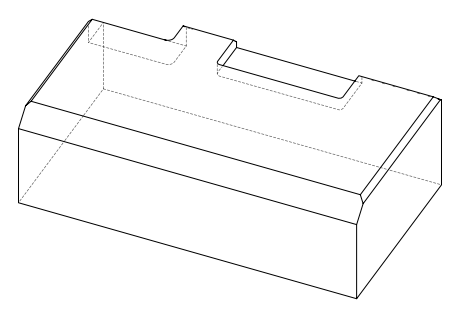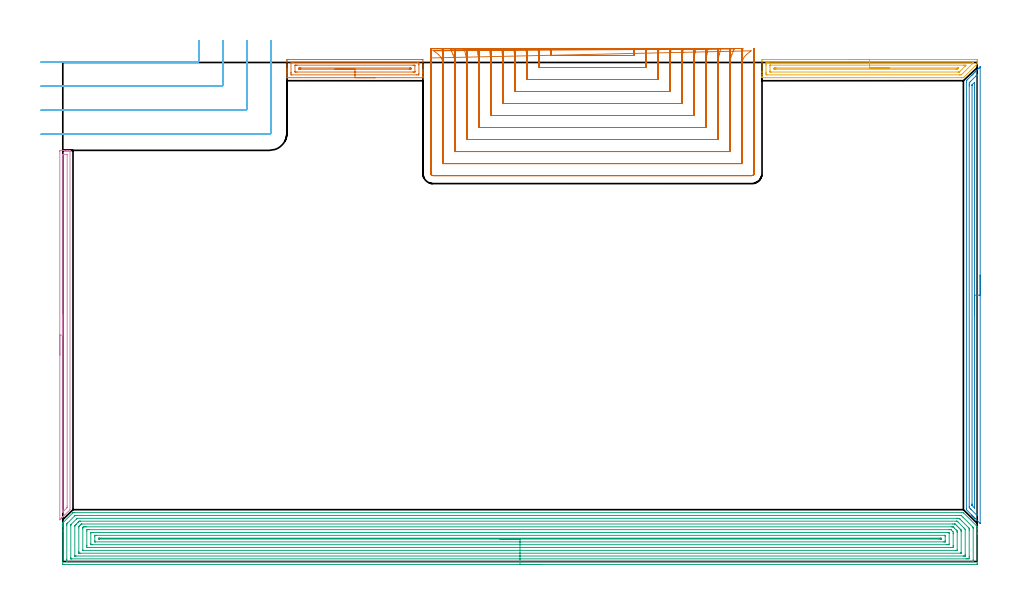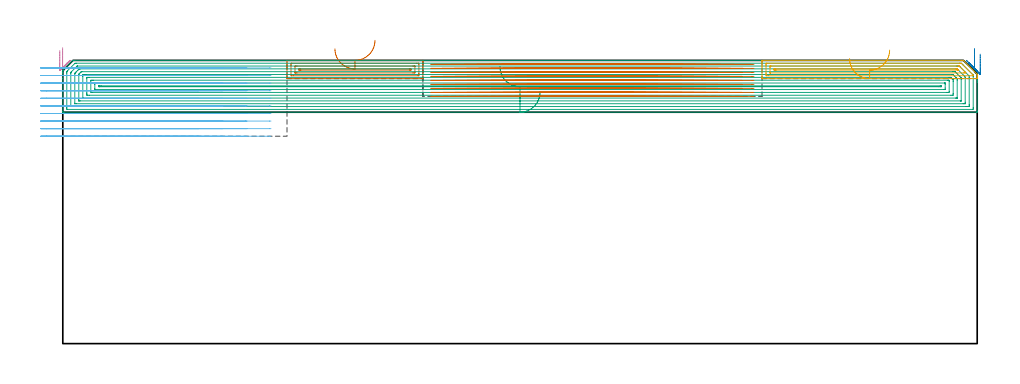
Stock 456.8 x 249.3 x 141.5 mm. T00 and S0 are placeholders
(PLAN: 7 operations, 2 tool changes, 133.2 min)
(1 AREA_MILL | FG_CHAMFER_SURFACE | UGT0205_001 | 2.35 min | 3269 mm3)
(2 AREA_MILL_1 | FG_CHAMFER_SURFACE_1 | UGT0205_001 | 5.5 min | 5584 mm3)
(3 AREA_MILL_2 | FG_CHAMFER_SURFACE_2 | UGT0205_001 | 36.67 min | 152988 mm3)
(4 AREA_MILL_3 | FG_CHAMFER_SURFACE_3 | UGT0205_001 | 3.1 min | 2404 mm3)
(5 AREA_MILL_4 | FG_CHAMFER_SURFACE_4 | UGT0205_001 | 3.53 min | 4527 mm3)
(6 MILL_CORNER_NOTCH_RECTANGULAR | CORNER_NOTCH_RECTANGULAR | NXT0201_012 | Follow Part, ap 4, ae 75% | 11.17 min | 185477 mm3)
(7 MILL_SLOT | SLOT_PARTIAL_RECTANGULAR | UGT0201_007 | Follow Part, ap 2, ae 75% | 70.88 min | 183842 mm3)
(TOOL UGT0205_001 | Chamfer Mill 20 x 3 x 45 deg. | D20 FL50 Z2)
(TOOL NXT0201_012 | ENDMILL 16mm [2P460-1600-NA 1630] | D16 FL38 Z6)
(TOOL UGT0201_007 | End Mill 8 mm | D8 FL19 Z4)
(OP 1 AREA_MILL)
G17 G21 G94 G90
T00 M6
G54
G17 G0 G90 X155.95 Y241.7 S1061 M3
G43 Z151.5 H0
G94 G1 X155.912 Z150.628 F250.
X155.798 Z149.763
X155.609 Z148.912
X155.347 Z148.08
X155.013 Z147.274
X154.61 Z146.5
X154.142 Z145.764
X153.61 Z145.072
X153.021 Z144.429
X152.378 Z143.84
X151.686 Z143.308
X150.95 Z142.84
X150.176 Z142.437
X149.37 Z142.103
X148.538 Z141.841
X147.686 Z141.652
X146.822 Z141.538
X145.95 Z141.5
X112.127
X112.01 Y241.703 Z141.488
X112.007 Y241.729 Z141.463
X112. Y242.015 Z141.184
Y242.759 Z140.44
Y243.521 Z139.678
Y244.029 Z139.168
Y244.282 Z138.915
Y244.917 Z138.28
Y245.171 Z138.027
Y245.806 Z137.389
Y246.247 Z136.947
Y249.678 Z133.519
X112.003 Y250.249 Z132.948
X112.007 Y250.791 Z132.406
X112.027 Y250.793 Z132.404
X112.572 Y250.8 Z132.4
X179.328
X179.67 Y250.796 Z132.402
X179.89 Y250.791 Z132.405
X179.9 Y250.566 Z132.631
Y245.806 Z137.389
Y245.171 Z138.027
Y244.917 Z138.28
Y244.282 Z138.915
Y244.029 Z139.168
Y243.521 Z139.678
Y242.759 Z140.44
Y242.251 Z140.947
Y242.014 Z141.184
X179.893 Y241.729 Z141.463
X179.89 Y241.703 Z141.488
X179.773 Y241.7 Z141.5
X145.95
Y243.114 Z140.086
X114.377 Y243.115 Z140.085
X114.352 Y243.116 Z140.084
X114.01 Y243.14 Z140.06
X114.002 Y243.49 Z139.71
X114. Y244.029 Z139.172
Y244.38 Z138.82
X114.001 Y248.822 Z134.378
X114.01 Y249.36 Z133.84
X114.328 Y249.384 Z133.816
X114.352 Y249.385 Z133.815
X115.217 Y249.386 Z133.814
X177.523 Y249.385 Z133.815
X177.548 Y249.384 Z133.816
X177.89 Y249.36 Z133.84
X177.898 Y249.01 Z134.19
X177.9 Y248.471 Z134.729
Y248.12 Z135.08
X177.899 Y243.678 Z139.522
X177.89 Y243.14 Z140.06
X177.572 Y243.116 Z140.084
X177.548 Y243.115 Z140.085
X176.683 Y243.114 Z140.086
X145.95
Y244.528 Z138.672
X117.023 Y244.529 Z138.671
X116.521 Y244.53 Z138.67
X116.132 Y244.533 Z138.667
X116.013 Y244.535 Z138.665
X116.004 Y244.785 Z138.415
X116.001 Y244.917 Z138.283
X116. Y247.715 Z135.485
X116.005 Y247.847 Z135.353
X116.01 Y247.935 Z135.265
X116.019 Y247.965 Z135.235
X116.036 Y247.967 Z135.233
X116.132 Y247.969 Z135.231
X116.633 Y247.971 Z135.229
X117.023 Y247.972 Z135.228
X174.877 Y247.971 Z135.229
X175.379 Y247.97 Z135.23
X175.768 Y247.967 Z135.233
X175.887 Y247.965 Z135.235
X175.896 Y247.715 Z135.485
X175.899 Y247.583 Z135.617
X175.9 Y244.785 Z138.415
X175.895 Y244.653 Z138.547
X175.89 Y244.565 Z138.635
X175.881 Y244.534 Z138.666
X175.864 Y244.533 Z138.667
X175.768 Y244.531 Z138.669
X175.267 Y244.529 Z138.671
X174.877 Y244.528 Z138.672
X145.95
Y245.943 Z137.257
X118.665
X118.051 Y245.949 Z137.251
X118.015
X118.01 Y245.983 Z137.217
X118.005 Y246.072 Z137.128
X118.003 Y246.25 Z136.95
X118.005 Y246.428 Z136.772
X118.01 Y246.517 Z136.683
X118.015 Y246.551 Z136.649
X118.054 Y246.553 Z136.647
X118.187 Y246.555 Z136.645
X118.803 Y246.557 Z136.643
X118.94
X173.235
X173.849 Y246.551 Z136.649
X173.885
X173.89 Y246.517 Z136.683
X173.895 Y246.428 Z136.772
X173.897 Y246.25 Z136.95
X173.895 Y246.072 Z137.128
X173.89 Y245.983 Z137.217
X173.885 Y245.949 Z137.251
X173.845 Y245.948 Z137.252
X173.234 Y245.943 Z137.257
X173.097
X145.95
X145.078 Z137.295
X144.214 Z137.409
X143.362 Z137.598
X142.53 Z137.86
X141.724 Z138.194
X140.95 Z138.597
X140.214 Z139.066
X139.522 Z139.597
X138.879 Z140.186
X138.29 Z140.829
X137.758 Z141.522
X137.29 Z142.257
X136.887 Z143.031
X136.553 Z143.837
X136.291 Z144.669
X136.102 Z145.521
X135.988 Z146.386
X135.95 Z147.257
G0 Z151.5
M5
M2
(OP 2 AREA_MILL_1)
G17 G21 G94 G90
T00 M6
G54
G17 G0 G90 X458.3 Y143.05 S1061 M3
G43 Z151.5 H0
Z144.6
G94 G1 Y143.012 Z143.728 F250.
Y142.898 Z142.864
Y142.709 Z142.012
Y142.447 Z141.18
Y142.113 Z140.374
Y141.71 Z139.6
Y141.242 Z138.864
Y140.71 Z138.172
Y140.121 Z137.529
Y139.478 Z136.94
Y138.786 Z136.408
Y138.05 Z135.94
Y137.276 Z135.537
Y136.47 Z135.203
Y135.638 Z134.941
Y134.786 Z134.752
Y133.922 Z134.638
Y133.05 Z134.6
Y19.169
X458.297 Y19.006 Z134.602
X458.296 Y19.004 Z134.603
X455.897 Y21.402 Z137.001
X455.726 Y21.571 Z137.168
X455.562 Y21.736 Z137.335
X455.45 Y21.849 Z137.448
X455.288 Y22.009 Z137.607
X455.132 Y22.167 Z137.765
X455.004 Y22.295 Z137.894
X454.85 Y22.448 Z138.045
X454.702 Y22.597 Z138.196
X454.557 Y22.742 Z138.341
X454.412 Y22.886 Z138.484
X454.272 Y23.027 Z138.626
X454.11 Y23.189 Z138.787
X453.973 Y23.324 Z138.922
X451.414 Y25.885 Z141.485
X451.413 Y25.954 Z141.487
X451.406 Y26.353 Z141.493
X451.4 Y239.339 Z141.5
X451.407 Y240.2 Z141.493
X451.435 Y240.232 Z141.465
X451.782 Y240.583 Z141.116
X453.973 Y242.775 Z138.922
X454.111 Y242.912 Z138.787
X454.272 Y243.073 Z138.626
X454.412 Y243.214 Z138.484
X454.557 Y243.358 Z138.341
X454.702 Y243.503 Z138.196
X454.848 Y243.65 Z138.048
X455.333 Y244.132 Z137.567
X455.599 Y244.4 Z137.299
X455.726 Y244.528 Z137.17
X456.079 Y244.879 Z136.821
X456.261 Y245.061 Z136.639
X456.492 Y245.293 Z136.406
X456.603 Y245.405 Z136.293
X457.041 Y245.842 Z135.858
X457.479 Y246.281 Z135.417
X457.684 Y246.484 Z135.215
X457.739 Y246.539 Z135.161
X458.207 Y247.008 Z134.691
X458.282 Y247.08 Z134.616
X458.294 Y247.083 Z134.603
X458.299 Y247.08 Z134.599
X458.3 Y133.05 Z134.6
X456.886 Z136.014
X456.885 Y23.189 Z136.015
X456.883 Y22.96 Z136.017
X456.881 Y22.904 Z136.019
X456.88 Y22.887 Z136.02
X456.872 Y22.889 Z136.028
X456.816 Y22.942 Z136.084
X456.562 Y23.189 Z136.338
X453.882 Y25.868 Z139.018
X453.535 Y26.216 Z139.365
X453. Y26.761 Z139.9
X452.828 Y26.948 Z140.072
X452.825 Y27.125 Z140.075
X452.822 Y27.488 Z140.078
X452.814 Y237.552 Z140.086
X452.816 Y238.286 Z140.084
X452.817 Y238.446 Z140.083
X452.828 Y239.166 Z140.072
X452.992 Y239.339 Z139.908
X453.265 Y239.614 Z139.635
X453.535 Y239.885 Z139.365
X456.165 Y242.515 Z136.735
X456.561 Y242.912 Z136.339
X456.662 Y243.01 Z136.238
X456.807 Y243.15 Z136.093
X456.871 Y243.21 Z136.029
X456.879 Y243.077 Z136.021
X456.883 Y242.912 Z136.017
X456.885 Y242.738 Z136.015
X456.886 Y133.05 Z136.014
X455.472 Z137.428
X455.471 Y27.468 Z137.429
X455.467 Y26.761 Z137.433
X455.466 Y26.755 Z137.434
X455.446 Y26.761 Z137.454
X455.288 Y26.914 Z137.612
X454.318 Y27.881 Z138.582
X454.272 Y27.93 Z138.628
X454.251 Y27.955 Z138.649
X454.243 Y27.967 Z138.657
X454.241 Y28.008 Z138.659
X454.236 Y28.368 Z138.664
X454.235 Y28.548 Z138.665
Y28.728
X454.229 Y237.739 Z138.671
X454.232 Y237.926 Z138.668
X454.236 Y238.05 Z138.664
X454.24 Y238.129 Z138.66
X454.265 Y238.157 Z138.635
X454.412 Y238.311 Z138.488
X455.363 Y239.263 Z137.537
X455.44 Y239.339 Z137.46
X455.454 Y239.346 Z137.446
X455.465 Y239.351 Z137.435
X455.466 Y239.339 Z137.434
X455.47 Y239.217 Z137.43
X455.471 Y239.152 Z137.429
X455.472 Y133.05 Z137.428
Y132.178 Z137.467
Y131.314 Z137.58
Y130.462 Z137.769
Y129.63 Z138.032
Y128.824 Z138.365
Y128.05 Z138.768
Y127.314 Z139.237
Y126.622 Z139.768
Y125.979 Z140.357
Y125.39 Z141.001
Y124.858 Z141.693
Y124.39 Z142.428
Y123.987 Z143.202
Y123.653 Z144.008
Y123.391 Z144.84
Y123.202 Z145.692
Y123.088 Z146.557
Y123.05 Z147.428
G0 Z151.5
M5
M2
(OP 3 AREA_MILL_2)
G17 G21 G94 G90
T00 M6
G54
G17 G0 G90 X238.4 Y-1.5 S1061 M3
G43 Z151.5 H0
Z125.6
G94 G1 X238.362 Z124.728 F250.
X238.248 Z123.863
X238.059 Z123.012
X237.797 Z122.18
X237.463 Z121.374
X237.06 Z120.6
X236.592 Z119.864
X236.06 Z119.172
X235.471 Z118.529
X234.828 Z117.94
X234.136 Z117.408
X233.4 Z116.94
X232.626 Z116.537
X231.82 Z116.203
X230.988 Z115.941
X230.136 Z115.752
X229.272 Z115.638
X228.4 Z115.6
X0.617
X0.254 Y-1.496 Z115.602
X0.01 Y-1.492 Z115.606
X0. Y-1.244 Z115.853
Y15.273 Z132.368
Y17.66 Z134.755
Y18.336 Z135.435
Y19.096 Z136.195
X0.003 Y19.268 Z136.36
X0.01 Y19.312 Z136.404
X0.133 Y19.434 Z136.532
X0.17 Y19.471 Z136.569
X5.012 Y24.313 Z141.411
X5.083 Y24.383 Z141.483
X5.103 Y24.393 Z141.493
X5.976 Y24.4 Z141.5
X449.037
X449.902 Y24.393 Z141.493
X449.93 Y24.368 Z141.468
X449.988 Y24.313 Z141.411
X456.641 Y17.66 Z134.759
X456.795 Y17.508 Z134.6
X456.799 Y17.492 Z134.584
X456.8 Y17.322 Z134.421
Y16.562 Z133.661
Y15.885 Z132.981
Y14.66 Z131.757
Y14.111 Z131.206
Y13.499 Z130.594
Y-0.969 Z116.128
X456.797 Y-1.247 Z115.851
X456.79 Y-1.492 Z115.606
X456.543 Y-1.499 Z115.599
X228.4 Y-1.5 Z115.6
Y-0.086 Z117.014
X2.407
X2.01 Y-0.082 Z117.018
X2.003 Y0.315 Z117.415
X2.001 Y0.805 Z117.905
X2. Y1.205 Z118.305
Y18.06 Z135.16
X2.003 Y18.547 Z135.647
X2.007 Y18.747 Z135.847
X2.01 Y18.845 Z135.945
X2.055 Y18.893 Z135.993
X2.403 Y19.253 Z136.353
X5.976 Y22.826 Z139.926
X6.057 Y22.902 Z140.002
X6.144 Y22.982 Z140.082
X6.866 Y22.986 Z140.086
X448.14
X448.856 Y22.982 Z140.082
X449.037 Y22.808 Z139.908
X449.755 Y22.095 Z139.195
X449.93 Y21.92 Z139.02
X454.397 Y17.454 Z134.554
X454.735 Y17.11 Z134.21
X454.774 Y17.067 Z134.167
X454.79 Y17.045 Z134.145
X454.793 Y17.013 Z134.113
X454.798 Y16.906 Z134.006
X454.799 Y16.773 Z133.873
X454.8 Y16.372 Z133.472
X454.799 Y0.805 Z117.905
X454.798 Y0.406 Z117.506
X454.79 Y-0.082 Z117.018
X454.4 Y-0.086 Z117.014
X228.4
Y1.328 Z118.428
X4.556 Y1.329 Z118.429
X4.19 Y1.33 Z118.43
X4.068 Y1.332 Z118.432
X4.026 Y1.335 Z118.435
X4.01 Y1.337 Z118.437
X4.007 Y1.378 Z118.478
X4.003 Y1.503 Z118.603
X4.001 Y1.692 Z118.792
X4. Y1.88 Z118.98
X4.001 Y17.848 Z134.948
X4.006 Y18.197 Z135.297
X4.01 Y18.371 Z135.471
X4.022 Y18.411 Z135.511
X4.168 Y18.569 Z135.669
X6.807 Y21.208 Z138.308
X6.87 Y21.271 Z138.371
X7.152 Y21.543 Z138.643
X7.173 Y21.562 Z138.662
X7.201 Y21.565 Z138.665
X7.265 Y21.569 Z138.669
X7.398 Y21.571 Z138.671
X446.357
X446.885
X447.25 Y21.569 Z138.669
X447.785 Y21.564 Z138.664
X448.144 Y21.253 Z138.353
X448.191 Y21.208 Z138.308
X449.037 Y20.364 Z137.464
X452.627 Y16.773 Z133.873
X452.79 Y16.594 Z133.694
X452.798 Y15.885 Z132.985
X452.799 Y15.697 Z132.797
X452.8 Y2.39 Z119.49
X452.798 Y1.692 Z118.792
X452.795 Y1.508 Z118.608
X452.783 Y1.335 Z118.435
X452.61 Y1.333 Z118.433
X452.082 Y1.33 Z118.43
X451.717 Y1.329 Z118.429
X451.189 Y1.328 Z118.428
X228.4
Y2.743 Z119.843
X6.705
X6.096 Y2.746 Z119.846
X6.027 Y2.748 Z119.848
X6.011 Y2.749 Z119.849
X6.008 Y2.768 Z119.868
X6.004 Y2.819 Z119.919
X6.001 Y3.027 Z120.127
X6. Y17.66 Z134.76
X6.007 Y17.875 Z134.975
X6.01 Y17.928 Z135.028
X6.032 Y17.972 Z135.072
X6.099 Y18.042 Z135.142
X6.288 Y18.237 Z135.337
X6.596 Y18.547 Z135.647
X6.732 Y18.684 Z135.784
X7.482 Y19.434 Z136.534
X7.763 Y19.714 Z136.814
X8.069 Y20.017 Z137.117
X8.156 Y20.1 Z137.2
X8.208 Y20.147 Z137.247
X8.293 Y20.15 Z137.25
X8.656 Y20.155 Z137.255
X8.822 Y20.157 Z137.257
X446.357
X446.524 Y20.156 Z137.256
X446.704 Y20.151 Z137.251
X446.792 Y20.148 Z137.248
X446.975 Y19.97 Z137.07
X447.25 Y19.7 Z136.8
X449.93 Y17.021 Z134.121
X450.175 Y16.773 Z133.873
X450.416 Y16.523 Z133.623
X450.79 Y16.123 Z133.223
X450.799 Y15.909 Z133.009
X450.8 Y15.885 Z132.985
Y3.489 Z120.589
X450.798 Y3.034 Z120.134
X450.794 Y2.818 Z119.918
X450.79 Y2.766 Z119.866
X450.785 Y2.749 Z119.849
X450.762 Y2.748 Z119.848
X450.656 Y2.745 Z119.845
X449.93 Y2.743 Z119.843
X449.765
X228.4
Y4.157 Z121.257
X8.656
X8.459 Y4.158 Z121.258
X8.064 Y4.162 Z121.262
X8.017 Y4.164 Z121.264
X8.01 Y4.173 Z121.273
X8.005 Y4.203 Z121.303
X8.002 Y4.26 Z121.36
X8.001 Y4.353 Z121.453
X8. Y5.005 Z122.105
X8.001 Y16.773 Z133.873
X8.005 Y17.42 Z134.52
X8.01 Y17.482 Z134.582
X8.036 Y17.525 Z134.625
X8.164 Y17.66 Z134.76
X8.407 Y17.907 Z135.007
X8.656 Y18.158 Z135.258
X8.851 Y18.353 Z135.453
X9.048 Y18.547 Z135.647
X9.218 Y18.711 Z135.811
X9.243 Y18.733 Z135.833
X9.287 Y18.737 Z135.837
X9.354 Y18.741 Z135.841
X9.55 Y18.742 Z135.842
X444.571 Y18.743 Z135.843
X445.267 Y18.742 Z135.842
X445.464 Y18.74 Z135.84
X445.661 Y18.736 Z135.836
X445.766 Y18.724 Z135.824
X445.828 Y18.666 Z135.766
X445.952 Y18.547 Z135.647
X446.357 Y18.144 Z135.244
X446.842 Y17.66 Z134.76
X447.729 Y16.773 Z133.873
X448.144 Y16.357 Z133.457
X448.61 Y15.885 Z132.985
X448.764 Y15.726 Z132.826
X448.79 Y15.68 Z132.78
X448.794 Y15.641 Z132.741
X448.797 Y15.56 Z132.66
X448.8 Y15.234 Z132.334
Y14.998 Z132.098
X448.799 Y4.353 Z121.453
X448.797 Y4.19 Z121.29
X448.794 Y4.171 Z121.271
X448.792 Y4.166 Z121.266
X448.775 Y4.163 Z121.263
X448.671 Y4.159 Z121.259
X448.539 Y4.157 Z121.257
X448.341
X228.4
Y5.571 Z122.671
X10.109
X10.047 Y5.573 Z122.673
X10.016 Y5.575 Z122.675
X10.01 Y5.578 Z122.678
X10.006 Y5.584 Z122.684
X10.001 Y5.679 Z122.779
X10. Y16.325 Z133.425
X10.003 Y16.773 Z133.873
X10.008 Y16.992 Z134.092
X10.01 Y17.045 Z134.145
X10.036 Y17.078 Z134.178
X10.083 Y17.13 Z134.23
X10.203 Y17.252 Z134.352
X10.249 Y17.294 Z134.394
X10.275 Y17.316 Z134.416
X10.304 Y17.322 Z134.422
X10.443 Y17.325 Z134.425
X10.777 Y17.328 Z134.428
X11.336 Y17.329 Z134.429
X11.669
X444.011
X444.571 Y17.328 Z134.428
X444.651 Y17.326 Z134.426
X444.698 Y17.323 Z134.423
X444.721 Y17.319 Z134.419
X444.743 Y17.3 Z134.4
X444.924 Y17.125 Z134.225
X445.28 Y16.773 Z133.873
X445.464 Y16.589 Z133.689
X446.167 Y15.885 Z132.985
X446.357 Y15.694 Z132.794
X446.701 Y15.343 Z132.443
X446.784 Y15.256 Z132.356
X446.79 Y15.145 Z132.245
X446.795 Y14.998 Z132.098
X446.799 Y14.559 Z131.659
Y5.688 Z122.788
X446.796 Y5.625 Z122.725
X446.791 Y5.588 Z122.688
X446.787 Y5.577 Z122.677
X446.776 Y5.576 Z122.676
X446.637 Y5.573 Z122.673
X446.357 Y5.571 Z122.671
X446.024
X228.4
Y6.985 Z124.085
X13.152
X12.257 Y6.987 Z124.087
X12.229 Y6.989 Z124.089
X12.01 Y7.014 Z124.114
X12.004 Y7.238 Z124.338
X12.001 Y7.902 Z125.002
X12. Y8.129 Z125.229
X12.001 Y15.225 Z132.325
X12.01 Y15.885 Z132.985
X12.204 Y15.911 Z133.011
X12.229 Y15.912 Z133.012
X13.093 Y15.915 Z133.015
X442.784
X443.653 Y15.91 Z133.01
X443.677 Y15.908 Z133.008
X443.705 Y15.885 Z132.985
X444.571 Y15.031 Z132.131
X444.6 Y14.998 Z132.098
X444.79 Y14.781 Z131.881
X444.797 Y14.111 Z131.211
X444.799 Y13.884 Z130.984
Y7.902 Z125.002
Y7.675 Z124.775
X444.79 Y7.014 Z124.114
X444.596 Y6.989 Z124.089
X444.571 Y6.988 Z124.088
X443.707 Y6.985 Z124.085
X228.4
Y8.399 Z125.499
X14.909 Y8.4 Z125.5
X14.405 Y8.402 Z125.502
X14.016 Y8.407 Z125.507
X14.001 Y8.789 Z125.889
X14. Y8.804 Z125.904
Y14.127 Z131.227
X14.016 Y14.493 Z131.593
X14.52 Y14.498 Z131.598
X14.909 Y14.5 Z131.6
X15.411
X441.891
X442.394 Y14.499 Z131.599
X442.588 Y14.496 Z131.596
X442.633 Y14.494 Z131.594
X442.69 Y14.452 Z131.552
X442.784 Y14.357 Z131.457
X442.799 Y14.111 Z131.211
X442.8 Y14.096 Z131.196
Y8.773 Z125.873
X442.784 Y8.407 Z125.507
X442.28 Y8.402 Z125.502
X441.891 Y8.4 Z125.5
X441.389
X228.4 Y8.399 Z125.499
Y9.814 Z126.914
X16.259 Y9.815 Z126.915
X16.11 Y9.817 Z126.917
X16.037 Y9.82 Z126.92
X16.01 Y9.822 Z126.922
X16.009 Y9.848 Z126.948
X16.001 Y10.366 Z127.466
X16. Y12.337 Z129.437
X16.004 Y13.024 Z130.124
X16.01 Y13.072 Z130.172
X16.018 Y13.08 Z130.18
X16.036 Y13.082 Z130.182
X16.13 Y13.084 Z130.184
X16.318 Y13.086 Z130.186
X16.696
X440.541 Y13.085 Z130.185
X440.69 Y13.083 Z130.183
X440.763 Y13.08 Z130.18
X440.79 Y13.078 Z130.178
X440.791 Y13.052 Z130.152
X440.799 Y12.534 Z129.634
X440.8 Y10.563 Z127.663
X440.796 Y9.876 Z126.976
X440.79 Y9.828 Z126.928
X440.782 Y9.82 Z126.92
X440.764 Y9.818 Z126.918
X440.67 Y9.816 Z126.916
X440.482 Y9.814 Z126.914
X440.104
X228.4
Y11.228 Z128.328
X18.482 Y11.229 Z128.329
X18.259 Y11.231 Z128.331
X18.11 Y11.235 Z128.335
X18.01 Y11.239 Z128.339
X18.007 Y11.291 Z128.391
X18.002 Y11.45 Z128.55
Y11.57 Z128.67
X18.004 Y11.629 Z128.729
X18.009 Y11.658 Z128.758
X18.013 Y11.665 Z128.765
X18.036 Y11.666 Z128.766
X18.26 Y11.671 Z128.771
X18.482 Y11.672 Z128.772
X19.152
X438.318 Y11.671 Z128.771
X438.541 Y11.669 Z128.769
X438.69 Y11.665 Z128.765
X438.79 Y11.661 Z128.761
X438.793 Y11.609 Z128.709
X438.798 Y11.45 Z128.55
Y11.33 Z128.43
X438.796 Y11.271 Z128.371
X438.791 Y11.242 Z128.342
X438.787 Y11.235 Z128.335
X438.764 Y11.233 Z128.333
X438.54 Y11.229 Z128.329
X438.318 Y11.228 Z128.328
X437.648
X228.4
X227.528 Z128.366
X226.664 Z128.48
X225.812 Z128.669
X224.98 Z128.931
X224.174 Z129.265
X223.4 Z129.668
X222.664 Z130.136
X221.972 Z130.667
X221.329 Z131.257
X220.74 Z131.9
X220.208 Z132.592
X219.74 Z133.328
X219.337 Z134.102
X219.003 Z134.908
X218.741 Z135.74
X218.552 Z136.591
X218.438 Z137.456
X218.4 Z138.328
G0 Z151.5
M5
M2
(OP 4 AREA_MILL_3)
G17 G21 G94 G90
T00 M6
G54
G17 G0 G90 X-1.5 Y103.1 S1061 M3
G43 Z151.5 H0
Z146.4
G94 G1 Y103.138 Z145.528 F250.
Y103.252 Z144.663
Y103.441 Z143.812
Y103.703 Z142.98
Y104.037 Z142.174
Y104.44 Z141.4
Y104.909 Z140.664
Y105.44 Z139.972
Y106.029 Z139.329
Y106.672 Z138.74
Y107.364 Z138.208
Y108.1 Z137.74
Y108.874 Z137.337
Y109.68 Z137.003
Y110.512 Z136.741
Y111.364 Z136.552
Y112.228 Z136.438
Y113.1 Z136.4
Y204.768
X-1.498 Y205.136 Z136.401
X-1.493 Y205.39 Z136.404
X-1.138 Y205.4 Z136.758
X0.612 Z138.507
X2.002 Z139.898
X2.363 Z140.257
X3.085 Z140.984
X3.301 Z141.201
X3.452 Y205.398 Z141.344
X3.604 Y205.39 Z141.496
X3.6 Y205.22 Z141.5
X3.599 Y25.9 Z141.499
X1.05 Y23.348 Z138.946
X0.316 Y22.615 Z138.214
X0.175 Y22.473 Z138.07
X0.027 Y22.326 Z137.925
X-0.112 Y22.187 Z137.786
X-0.263 Y22.035 Z137.632
X-0.42 Y21.879 Z137.478
X-0.54 Y21.759 Z137.357
X-0.7 Y21.597 Z137.194
X-0.867 Y21.432 Z137.031
X-0.968 Y21.331 Z136.929
X-1.36 Y20.939 Z136.538
X-1.495 Y20.816 Z136.403
X-1.5 Y20.824 Z136.399
Y113.1 Z136.4
X-0.086 Z137.814
X-0.085 Y202.98 Z137.815
X-0.081 Y203.336 Z137.819
X-0.079 Y203.378 Z137.821
X-0.076 Y203.39 Z137.824
X-0.045 Y203.393 Z137.855
X0.064 Y203.397 Z137.964
X0.201 Y203.4 Z138.101
X1.952 Z139.852
X2.128 Y203.397 Z140.028
X2.163 Y203.394 Z140.063
X2.176 Y203.39 Z140.076
X2.179 Y203.38 Z140.079
X2.182 Y203.338 Z140.082
X2.185 Y203.161 Z140.085
Y27.692
X2.18 Y26.985 Z140.08
X2.178 Y26.939 Z140.078
X2.151 Y26.91 Z140.051
X2.046 Y26.798 Z139.946
X0.259 Y25.009 Z138.159
X0.078 Y24.831 Z137.978
X-0.008 Y24.748 Z137.892
X-0.078 Y24.684 Z137.822
X-0.082 Y24.824 Z137.818
X-0.084 Y25.009 Z137.816
X-0.085 Y25.451 Z137.815
X-0.086 Y25.723 Z137.814
Y113.1
Y113.972 Z137.852
Y114.837 Z137.966
Y115.688 Z138.155
Y116.52 Z138.417
Y117.326 Z138.751
Y118.1 Z139.154
Y118.836 Z139.623
Y119.528 Z140.154
Y120.171 Z140.743
Y120.76 Z141.386
Y121.292 Z142.078
Y121.76 Z142.814
Y122.163 Z143.588
Y122.497 Z144.394
Y122.759 Z145.226
Y122.948 Z146.078
Y123.062 Z146.943
Y123.1 Z147.814
G0 Z151.5
M5
M2
(OP 5 AREA_MILL_4)
G17 G21 G94 G90
T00 M6
G54
G17 G0 G90 X393.05 Y250.8 S1061 M3
G43 Z151.5 H0
Z142.4
G94 G1 X393.088 Z141.528 F250.
X393.202 Z140.664
X393.391 Z139.812
X393.653 Z138.98
X393.987 Z138.174
X394.39 Z137.4
X394.858 Z136.664
X395.39 Z135.972
X395.979 Z135.329
X396.622 Z134.74
X397.314 Z134.209
X398.05 Z133.74
X398.824 Z133.337
X399.63 Z133.003
X400.462 Z132.741
X401.313 Z132.552
X402.178 Z132.438
X403.05 Z132.4
X456.463
X456.633 Y250.797 Z132.403
X456.798 Y250.791 Z132.405
X456.8 Y250.581 Z132.616
Y250.249 Z132.947
Y249.583 Z133.616
Y249.137 Z134.062
Y248.852 Z134.344
X456.79 Y248.591 Z134.606
X456.777 Y248.575 Z134.622
X450.085 Y241.885 Z141.314
X449.935 Y241.737 Z141.462
X449.9 Y241.707 Z141.493
X449.042 Y241.7 Z141.5
X349.467
X349.31 Y241.703 Z141.488
X349.307 Y241.738 Z141.453
X349.3 Y242.113 Z141.087
Y242.475 Z140.725
Y243.14 Z140.055
Y244.361 Z138.836
Y244.917 Z138.277
Y249.638 Z133.559
X349.304 Y250.249 Z132.949
X349.308 Y250.792 Z132.406
X349.366 Y250.794 Z132.404
X349.914 Y250.8 Z132.4
X403.05
Y249.386 Z133.814
X454.375 Y249.385 Z133.815
X454.4 Y249.384 Z133.816
X454.79 Y249.36 Z133.84
X454.792 Y249.161 Z134.039
X454.79 Y249.064 Z134.136
X454.75 Y249.012 Z134.188
X454.4 Y248.65 Z134.55
X449.042 Y243.292 Z139.908
X448.964 Y243.218 Z139.982
X448.878 Y243.14 Z140.06
X448.174 Y243.115 Z140.085
X448.149
X351.725
X351.7 Y243.116 Z140.084
X351.31 Y243.14 Z140.06
X351.302 Y243.536 Z139.664
X351.3 Y244.028 Z139.172
Y244.426 Z138.774
Y247.981 Z135.219
Y248.471 Z134.729
X351.302 Y248.868 Z134.332
X351.31 Y249.36 Z133.84
X351.675 Y249.384 Z133.816
X351.7 Y249.385 Z133.815
X352.567 Y249.386 Z133.814
X403.05
Y247.971 Z135.229
X449.935
X450.439 Y247.97 Z135.23
X450.828 Y247.968 Z135.232
X451.201 Y247.964 Z135.236
X450.879 Y247.583 Z135.617
X450.855 Y247.556 Z135.644
X448.149 Y244.848 Z138.352
X447.868 Y244.577 Z138.623
X447.827 Y244.539 Z138.661
X447.771 Y244.535 Z138.665
X447.643 Y244.532 Z138.668
X447.256 Y244.529 Z138.671
X353.876
X353.486 Y244.531 Z138.669
X353.356 Y244.533 Z138.667
X353.318 Y244.535 Z138.665
X353.31 Y244.609 Z138.591
X353.305 Y244.732 Z138.468
X353.301 Y244.917 Z138.283
X353.3 Y245.102 Z138.098
X353.301 Y247.767 Z135.433
X353.309 Y247.952 Z135.248
X353.312 Y247.966 Z135.234
X353.317 Y247.968 Z135.232
X353.34 Y247.97 Z135.23
X353.388 Y247.971 Z135.229
X353.486
X403.05
Y246.557 Z136.643
X446.936
X447.256 Y246.556 Z136.644
X447.396 Y246.554 Z136.646
X447.399 Y246.553 Z136.647
X447.4 Y246.551 Z136.649
X447.394 Y246.545 Z136.655
X447.256 Y246.405 Z136.795
X446.955 Y246.105 Z137.095
X446.852 Y246.007 Z137.193
X446.8 Y245.96 Z137.24
X446.783 Y245.95 Z137.25
X446.748 Y245.947 Z137.253
X446.672 Y245.945 Z137.255
X446.363 Y245.943 Z137.257
X446.225
X356.027
X355.41 Y245.948 Z137.252
X355.316 Y245.95 Z137.25
X355.31 Y246.042 Z137.158
X355.308 Y246.25 Z136.95
X355.31 Y246.458 Z136.742
X355.316 Y246.551 Z136.649
X355.413 Y246.554 Z136.646
X355.547 Y246.556 Z136.645
X356.165 Y246.557 Z136.643
X356.303
X403.05
X403.922 Z136.681
X404.786 Z136.795
X405.638 Z136.983
X406.47 Z137.246
X407.276 Z137.58
X408.05 Z137.982
X408.786 Z138.451
X409.478 Z138.982
X410.121 Z139.572
X410.71 Z140.215
X411.241 Z140.907
X411.71 Z141.643
X412.113 Z142.417
X412.447 Z143.222
X412.709 Z144.055
X412.898 Z144.906
X413.012 Z145.771
X413.05 Z146.643
G0 Z151.5
M5
M2
(OP 6 MILL_CORNER_NOTCH_RECTANGULAR)
G17 G21 G94 G90
T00 M6
G54
G17 G0 G90 X-10.999 Y249.4 S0 M3
G43 Z151.5 H1
Z137.71
G94 G1 X-7.999 F250.
X67.205 F500.
G3 X68. Y250.195 R0.8
G1 Y257.3
Y260.3 F250.
G0 Z151.5
X-11. Y237.4
Z137.71
G1 X-8.
X79.205 F500.
G3 X80. Y238.195 R0.8
G1 Y257.3
Y260.3 F250.
G0 Z151.5
X-11. Y225.4
Z137.71
G1 X-8.
X91.204 F500.
G3 X92. Y226.196 R0.8
G1 Y257.3
Y260.3 F250.
G0 Z151.5
X-11. Y213.4
Z137.71
G1 X-8.
X103.2 F500.
G3 X104. Y214.2 R0.8
G1 Y257.3
Y260.3 F250.
G0 Z151.5
X-10.999 Y249.4
Z133.92
G1 X-7.999
X67.205 F500.
G3 X68. Y250.195 R0.8
G1 Y257.3
Y260.3 F250.
G0 Z151.5
X-11. Y237.4
Z133.92
G1 X-8.
X79.205 F500.
G3 X80. Y238.195 R0.8
G1 Y257.3
Y260.3 F250.
G0 Z151.5
X-11. Y225.4
Z133.92
G1 X-8.
X91.204 F500.
G3 X92. Y226.196 R0.8
G1 Y257.3
Y260.3 F250.
G0 Z151.5
X-11. Y213.4
Z133.92
G1 X-8.
X103.2 F500.
G3 X104. Y214.2 R0.8
G1 Y257.3
Y260.3 F250.
G0 Z151.5
X-10.999 Y249.4
Z130.13
G1 X-7.999
X67.205 F500.
G3 X68. Y250.195 R0.8
G1 Y257.3
Y260.3 F250.
G0 Z151.5
X-11. Y237.4
Z130.13
G1 X-8.
X79.205 F500.
G3 X80. Y238.195 R0.8
G1 Y257.3
Y260.3 F250.
G0 Z151.5
X-11. Y225.4
Z130.13
G1 X-8.
X91.204 F500.
G3 X92. Y226.196 R0.8
G1 Y257.3
Y260.3 F250.
G0 Z151.5
X-11. Y213.4
Z130.13
G1 X-8.
X103.2 F500.
G3 X104. Y214.2 R0.8
G1 Y257.3
Y260.3 F250.
G0 Z151.5
X-10.999 Y249.4
Z126.34
G1 X-7.999
X67.205 F500.
G3 X68. Y250.195 R0.8
G1 Y257.3
Y260.3 F250.
G0 Z151.5
X-11. Y237.4
Z126.34
G1 X-8.
X79.205 F500.
G3 X80. Y238.195 R0.8
G1 Y257.3
Y260.3 F250.
G0 Z151.5
X-11. Y225.4
Z126.34
G1 X-8.
X91.204 F500.
G3 X92. Y226.196 R0.8
G1 Y257.3
Y260.3 F250.
G0 Z151.5
X-11. Y213.4
Z126.34
G1 X-8.
X103.2 F500.
G3 X104. Y214.2 R0.8
G1 Y257.3
Y260.3 F250.
G0 Z151.5
X-10.999 Y249.4
Z122.55
G1 X-7.999
X67.205 F500.
G3 X68. Y250.195 R0.8
G1 Y257.3
Y260.3 F250.
G0 Z151.5
X-11. Y237.4
Z122.55
G1 X-8.
X79.205 F500.
G3 X80. Y238.195 R0.8
G1 Y257.3
Y260.3 F250.
G0 Z151.5
X-11. Y225.4
Z122.55
G1 X-8.
X91.204 F500.
G3 X92. Y226.196 R0.8
G1 Y257.3
Y260.3 F250.
G0 Z151.5
X-11. Y213.4
Z122.55
G1 X-8.
X103.2 F500.
G3 X104. Y214.2 R0.8
G1 Y257.3
Y260.3 F250.
G0 Z151.5
X-10.999 Y249.4
Z118.76
G1 X-7.999
X67.205 F500.
G3 X68. Y250.195 R0.8
G1 Y257.3
Y260.3 F250.
G0 Z151.5
X-11. Y237.4
Z118.76
G1 X-8.
X79.205 F500.
G3 X80. Y238.195 R0.8
G1 Y257.3
Y260.3 F250.
G0 Z151.5
X-11. Y225.4
Z118.76
G1 X-8.
X91.204 F500.
G3 X92. Y226.196 R0.8
G1 Y257.3
Y260.3 F250.
G0 Z151.5
X-11. Y213.4
Z118.76
G1 X-8.
X103.2 F500.
G3 X104. Y214.2 R0.8
G1 Y257.3
Y260.3 F250.
G0 Z151.5
X-10.999 Y249.4
Z114.97
G1 X-7.999
X67.205 F500.
G3 X68. Y250.195 R0.8
G1 Y257.3
Y260.3 F250.
G0 Z151.5
X-11. Y237.4
Z114.97
G1 X-8.
X79.205 F500.
G3 X80. Y238.195 R0.8
G1 Y257.3
Y260.3 F250.
G0 Z151.5
X-11. Y225.4
Z114.97
G1 X-8.
X91.204 F500.
G3 X92. Y226.196 R0.8
G1 Y257.3
Y260.3 F250.
G0 Z151.5
X-11. Y213.4
Z114.97
G1 X-8.
X103.2 F500.
G3 X104. Y214.2 R0.8
G1 Y257.3
Y260.3 F250.
G0 Z151.5
X-10.999 Y249.4
Z111.18
G1 X-7.999
X67.205 F500.
G3 X68. Y250.195 R0.8
G1 Y257.3
Y260.3 F250.
G0 Z151.5
X-11. Y237.4
Z111.18
G1 X-8.
X79.205 F500.
G3 X80. Y238.195 R0.8
G1 Y257.3
Y260.3 F250.
G0 Z151.5
X-11. Y225.4
Z111.18
G1 X-8.
X91.204 F500.
G3 X92. Y226.196 R0.8
G1 Y257.3
Y260.3 F250.
G0 Z151.5
X-11. Y213.4
Z111.18
G1 X-8.
X103.2 F500.
G3 X104. Y214.2 R0.8
G1 Y257.3
Y260.3 F250.
G0 Z151.5
X-10.999 Y249.4
Z107.39
G1 X-7.999
X67.205 F500.
G3 X68. Y250.195 R0.8
G1 Y257.3
Y260.3 F250.
G0 Z151.5
X-11. Y237.4
Z107.39
G1 X-8.
X79.205 F500.
G3 X80. Y238.195 R0.8
G1 Y257.3
Y260.3 F250.
G0 Z151.5
X-11. Y225.4
Z107.39
G1 X-8.
X91.204 F500.
G3 X92. Y226.196 R0.8
G1 Y257.3
Y260.3 F250.
G0 Z151.5
X-11. Y213.4
Z107.39
G1 X-8.
X103.2 F500.
G3 X104. Y214.2 R0.8
G1 Y257.3
Y260.3 F250.
G0 Z151.5
X-10.999 Y249.4
Z103.6
G1 X-7.999
X67.205 F500.
G3 X68. Y250.195 R0.8
G1 Y257.3
Y260.3 F250.
G0 Z151.5
X-11. Y237.4
Z103.6
G1 X-8.
X79.205 F500.
G3 X80. Y238.195 R0.8
G1 Y257.3
Y260.3 F250.
G0 Z151.5
X-11. Y225.4
Z103.6
G1 X-8.
X91.204 F500.
G3 X92. Y226.196 R0.8
G1 Y257.3
Y260.3 F250.
G0 Z151.5
X-11. Y213.4
Z103.6
G1 X-8.
X103.2 F500.
G3 X104. Y214.2 R0.8
G1 Y257.3
Y260.3 F250.
G0 Z151.5
M5
M2
(OP 7 MILL_SLOT)
G17 G21 G94 G90
T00 M6
G54
G17 G0 G90 X243.476 Y256.291 S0 M3
G43 Z151.5 H0
Z139.5
G94 G1 X243.713 Y253.3 F250.
G2 X243.75 Y252.8 R60. F500.
G1 X285.449
G2 X285.487 Y253.3 R60.
G1 X285.723 Y256.291 F250.
X237.429 Y256.288
X237.692 Y253.3
G2 X237.9 Y248.563 R54. F500.
G1 Y246.8
X291.3
Y248.571
G2 X291.507 Y253.3 R54.
G1 X291.77 Y256.288 F250.
X231.37 Y256.285
X231.666 Y253.3
G2 X231.9 Y248.563 R48. F500.
G1 Y240.8
X297.3
Y248.571
G2 X297.534 Y253.3 R48.
G1 X297.829 Y256.285 F250.
X225.294 Y256.281
X225.632 Y253.3
G2 X225.9 Y248.563 R42. F500.
G1 Y234.8
X303.3
Y248.571
G2 X303.567 Y253.3 R42.
G1 X303.905 Y256.281 F250.
X219.192 Y256.274
X219.587 Y253.3
G2 X219.9 Y248.563 R36. F500.
G1 Y228.8
X309.3
Y248.571
G2 X309.612 Y253.3 R36.
G1 X310.006 Y256.274 F250.
X213.05 Y256.262
X213.524 Y253.3
G2 X213.9 Y248.563 R30. F500.
G1 Y222.8
X315.3
Y248.571
G2 X315.675 Y253.3 R30.
G1 X316.148 Y256.263 F250.
X206.836 Y256.241
X207.428 Y253.3
G2 X207.9 Y248.563 R24. F500.
G1 Y216.8
X321.3
Y248.571
G2 X321.77 Y253.3 R24.
G1 X322.362 Y256.241 F250.
X200.476 Y256.194
X201.266 Y253.3
G2 X201.9 Y248.563 R18. F500.
G1 Y210.8
X327.3
Y248.571
G2 X327.932 Y253.3 R18.
G1 X328.72 Y256.195 F250.
X193.741 Y256.056
X194.925 Y253.3
G2 X195.9 Y248.563 R12. F500.
G1 Y204.8
X333.3
Y248.571
G2 X334.271 Y253.3 R12.
G1 X335.453 Y256.057 F250.
X185.33 Y255.117
X187.666 Y253.234
G2 X189.9 Y248.563 R6. F500.
G1 Y198.8
X339.3
Y248.571
G2 X341.526 Y253.235 R6.
G1 X343.858 Y255.123 F250.
X183.9 Y251.563 F500.
Y248.563 F250.
Y193.8 F500.
G3 X184.9 Y192.8 R1.
G1 X344.3
G3 X345.3 Y193.8 R1.
G1 Y248.571
Y251.571 F250.
G0 Z151.5
X243.852 Y256.3
Z137.5
G1 X243.894 Y253.3
G2 X243.899 Y252.8 R60. F500.
G1 X285.301
G2 X285.306 Y253.3 R60.
G1 X285.348 Y256.3 F250.
X237.847
X237.893 Y253.3
G2 X237.9 Y252.457 R54. F500.
G1 Y246.8
X291.3
Y252.454
G2 X291.307 Y253.3 R54.
G1 X291.354 Y256.3 F250.
X231.84
X231.893 Y253.3
G2 X231.9 Y252.457 R48. F500.
G1 Y240.8
X297.3
Y252.454
G2 X297.307 Y253.3 R48.
G1 X297.36 Y256.3 F250.
X225.831 Y256.299
X225.892 Y253.3
G2 X225.9 Y252.457 R42. F500.
G1 Y234.8
X303.3
Y252.454
G2 X303.309 Y253.3 R42.
G1 X303.369 Y256.299 F250.
X219.82
X219.89 Y253.3
G2 X219.9 Y252.457 R36. F500.
G1 Y228.8
X309.3
Y252.454
G2 X309.31 Y253.3 R36.
G1 X309.38 Y256.299 F250.
X213.804
X213.888 Y253.3
G2 X213.9 Y252.457 R30. F500.
G1 Y222.8
X315.3
Y252.454
G2 X315.312 Y253.3 R30.
G1 X315.397 Y256.299 F250.
X207.78 Y256.298
X207.885 Y253.3
G2 X207.9 Y252.457 R24. F500.
G1 Y216.8
X321.3
Y252.454
G2 X321.315 Y253.3 R24.
G1 X321.421 Y256.298 F250.
X201.74 Y256.297
X201.88 Y253.3
G2 X201.9 Y252.457 R18. F500.
G1 Y210.8
X327.3
Y252.454
G2 X327.32 Y253.3 R18.
G1 X327.461 Y256.297 F250.
X195.66 Y256.293
X195.87 Y253.3
G2 X195.9 Y252.457 R12. F500.
G1 Y204.8
X333.3
Y252.454
G2 X333.33 Y253.3 R12.
G1 X333.541 Y256.293 F250.
X189.419 Y256.27
X189.841 Y253.3
G2 X189.9 Y252.457 R6. F500.
G1 Y198.8
X339.3
Y252.454
G2 X339.36 Y253.3 R6.
G1 X339.783 Y256.27 F250.
X183.9 Y255.457
Y252.457
Y193.8 F500.
G3 X184.9 Y192.8 R1.
G1 X344.3
G3 X345.3 Y193.8 R1.
G1 Y252.454
Y255.454 F250.
G0 X243.901 Y256.3 Z135.5
G1 X243.902 Y253.3
G2 X243.9 Y252.8 R60. F500.
G1 X285.3
G2 X285.298 Y253.3 R60.
G1 X285.299 Y256.3 F250.
X237.899
X237.9 Y253.3
Y246.8 F500.
X291.3
Y253.3
X291.301 Y256.3 F250.
X231.899
X231.9 Y253.3
Y240.8 F500.
X297.3
Y253.3
X297.301 Y256.3 F250.
X225.899
X225.9 Y253.3
Y234.8 F500.
X303.3
Y253.3
X303.301 Y256.3 F250.
X219.898
X219.9 Y253.3
Y228.8 F500.
X309.3
Y253.3
X309.301 Y256.3 F250.
X213.898
X213.9 Y253.3
Y222.8 F500.
X315.3
Y253.3
X315.302 Y256.3 F250.
X207.897
X207.9 Y253.3
Y216.8 F500.
X321.3
Y253.3
X321.302 Y256.3 F250.
X201.897
X201.9 Y253.3
Y210.8 F500.
X327.3
Y253.3
X327.303 Y256.3 F250.
X195.895
X195.9 Y253.3
Y204.8 F500.
X333.3
Y253.3
X333.304 Y256.3 F250.
X189.89
X189.9 Y253.3
Y198.8 F500.
X339.3
Y253.3
X339.308 Y256.3 F250.
X183.9 Y256.28
Y253.28
Y193.8 F500.
G3 X184.9 Y192.8 R1.
G1 X344.3
G3 X345.3 Y193.8 R1.
G1 Y253.284
Y256.284 F250.
G0 X243.9 Y256.3 Z133.5
G1 Y253.3
Y252.8 F500.
X285.3
Y253.3
Y256.3 F250.
X237.9
Y253.3
Y246.8 F500.
X291.3
Y253.3
Y256.3 F250.
X231.9
Y253.3
Y240.8 F500.
X297.3
Y253.3
Y256.3 F250.
X225.9
Y253.3
Y234.8 F500.
X303.3
Y253.3
Y256.3 F250.
X219.9
Y253.3
Y228.8 F500.
X309.3
Y253.3
Y256.3 F250.
X213.9
Y253.3
Y222.8 F500.
X315.3
Y253.3
Y256.3 F250.
X207.9
Y253.3
Y216.8 F500.
X321.3
Y253.3
Y256.3 F250.
X201.9
Y253.3
Y210.8 F500.
X327.3
Y253.3
Y256.3 F250.
X195.9
Y253.3
Y204.8 F500.
X333.3
Y253.3
Y256.3 F250.
X189.9
Y253.3
Y198.8 F500.
X339.3
Y253.3
Y256.3 F250.
X183.9
Y253.3
Y193.8 F500.
G3 X184.9 Y192.8 R1.
G1 X344.3
G3 X345.3 Y193.8 R1.
G1 Y253.3
Y256.3 F250.
G0 X243.9 Z131.5
G1 Y253.3
Y252.8 F500.
X285.3
Y253.3
Y256.3 F250.
X237.9
Y253.3
Y246.8 F500.
X291.3
Y253.3
Y256.3 F250.
X231.9
Y253.3
Y240.8 F500.
X297.3
Y253.3
Y256.3 F250.
X225.9
Y253.3
Y234.8 F500.
X303.3
Y253.3
Y256.3 F250.
X219.9
Y253.3
Y228.8 F500.
X309.3
Y253.3
Y256.3 F250.
X213.9
Y253.3
Y222.8 F500.
X315.3
Y253.3
Y256.3 F250.
X207.9
Y253.3
Y216.8 F500.
X321.3
Y253.3
Y256.3 F250.
X201.9
Y253.3
Y210.8 F500.
X327.3
Y253.3
Y256.3 F250.
X195.9
Y253.3
Y204.8 F500.
X333.3
Y253.3
Y256.3 F250.
X189.9
Y253.3
Y198.8 F500.
X339.3
Y253.3
Y256.3 F250.
X183.9
Y253.3
Y193.8 F500.
G3 X184.9 Y192.8 R1.
G1 X344.3
G3 X345.3 Y193.8 R1.
G1 Y253.3
Y256.3 F250.
G0 X243.9 Z129.5
G1 Y253.3
Y252.8 F500.
X285.3
Y253.3
Y256.3 F250.
X237.9
Y253.3
Y246.8 F500.
X291.3
Y253.3
Y256.3 F250.
X231.9
Y253.3
Y240.8 F500.
X297.3
Y253.3
Y256.3 F250.
X225.9
Y253.3
Y234.8 F500.
X303.3
Y253.3
Y256.3 F250.
X219.9
Y253.3
Y228.8 F500.
X309.3
Y253.3
Y256.3 F250.
X213.9
Y253.3
Y222.8 F500.
X315.3
Y253.3
Y256.3 F250.
X207.9
Y253.3
Y216.8 F500.
X321.3
Y253.3
Y256.3 F250.
X201.9
Y253.3
Y210.8 F500.
X327.3
Y253.3
Y256.3 F250.
X195.9
Y253.3
Y204.8 F500.
X333.3
Y253.3
Y256.3 F250.
X189.9
Y253.3
Y198.8 F500.
X339.3
Y253.3
Y256.3 F250.
X183.9
Y253.3
Y193.8 F500.
G3 X184.9 Y192.8 R1.
G1 X344.3
G3 X345.3 Y193.8 R1.
G1 Y253.3
Y256.3 F250.
G0 X243.9 Z127.5
G1 Y253.3
Y252.8 F500.
X285.3
Y253.3
Y256.3 F250.
X237.9
Y253.3
Y246.8 F500.
X291.3
Y253.3
Y256.3 F250.
X231.9
Y253.3
Y240.8 F500.
X297.3
Y253.3
Y256.3 F250.
X225.9
Y253.3
Y234.8 F500.
X303.3
Y253.3
Y256.3 F250.
X219.9
Y253.3
Y228.8 F500.
X309.3
Y253.3
Y256.3 F250.
X213.9
Y253.3
Y222.8 F500.
X315.3
Y253.3
Y256.3 F250.
X207.9
Y253.3
Y216.8 F500.
X321.3
Y253.3
Y256.3 F250.
X201.9
Y253.3
Y210.8 F500.
X327.3
Y253.3
Y256.3 F250.
X195.9
Y253.3
Y204.8 F500.
X333.3
Y253.3
Y256.3 F250.
X189.9
Y253.3
Y198.8 F500.
X339.3
Y253.3
Y256.3 F250.
X183.9
Y253.3
Y193.8 F500.
G3 X184.9 Y192.8 R1.
G1 X344.3
G3 X345.3 Y193.8 R1.
G1 Y253.3
Y256.3 F250.
G0 X243.9 Z125.5
G1 Y253.3
Y252.8 F500.
X285.3
Y253.3
Y256.3 F250.
X237.9
Y253.3
Y246.8 F500.
X291.3
Y253.3
Y256.3 F250.
X231.9
Y253.3
Y240.8 F500.
X297.3
Y253.3
Y256.3 F250.
X225.9
Y253.3
Y234.8 F500.
X303.3
Y253.3
Y256.3 F250.
X219.9
Y253.3
Y228.8 F500.
X309.3
Y253.3
Y256.3 F250.
X213.9
Y253.3
Y222.8 F500.
X315.3
Y253.3
Y256.3 F250.
X207.9
Y253.3
Y216.8 F500.
X321.3
Y253.3
Y256.3 F250.
X201.9
Y253.3
Y210.8 F500.
X327.3
Y253.3
Y256.3 F250.
X195.9
Y253.3
Y204.8 F500.
X333.3
Y253.3
Y256.3 F250.
X189.9
Y253.3
Y198.8 F500.
X339.3
Y253.3
Y256.3 F250.
X183.9
Y253.3
Y193.8 F500.
G3 X184.9 Y192.8 R1.
G1 X344.3
G3 X345.3 Y193.8 R1.
G1 Y253.3
Y256.3 F250.
G0 X243.9 Z123.5
G1 Y253.3
Y252.8 F500.
X285.3
Y253.3
Y256.3 F250.
X237.9
Y253.3
Y246.8 F500.
X291.3
Y253.3
Y256.3 F250.
X231.9
Y253.3
Y240.8 F500.
X297.3
Y253.3
Y256.3 F250.
X225.9
Y253.3
Y234.8 F500.
X303.3
Y253.3
Y256.3 F250.
X219.9
Y253.3
Y228.8 F500.
X309.3
Y253.3
Y256.3 F250.
X213.9
Y253.3
Y222.8 F500.
X315.3
Y253.3
Y256.3 F250.
X207.9
Y253.3
Y216.8 F500.
X321.3
Y253.3
Y256.3 F250.
X201.9
Y253.3
Y210.8 F500.
X327.3
Y253.3
Y256.3 F250.
X195.9
Y253.3
Y204.8 F500.
X333.3
Y253.3
Y256.3 F250.
X189.9
Y253.3
Y198.8 F500.
X339.3
Y253.3
Y256.3 F250.
X183.9
Y253.3
Y193.8 F500.
G3 X184.9 Y192.8 R1.
G1 X344.3
G3 X345.3 Y193.8 R1.
G1 Y253.3
Y256.3 F250.
G0 Z151.5
M5
M2
